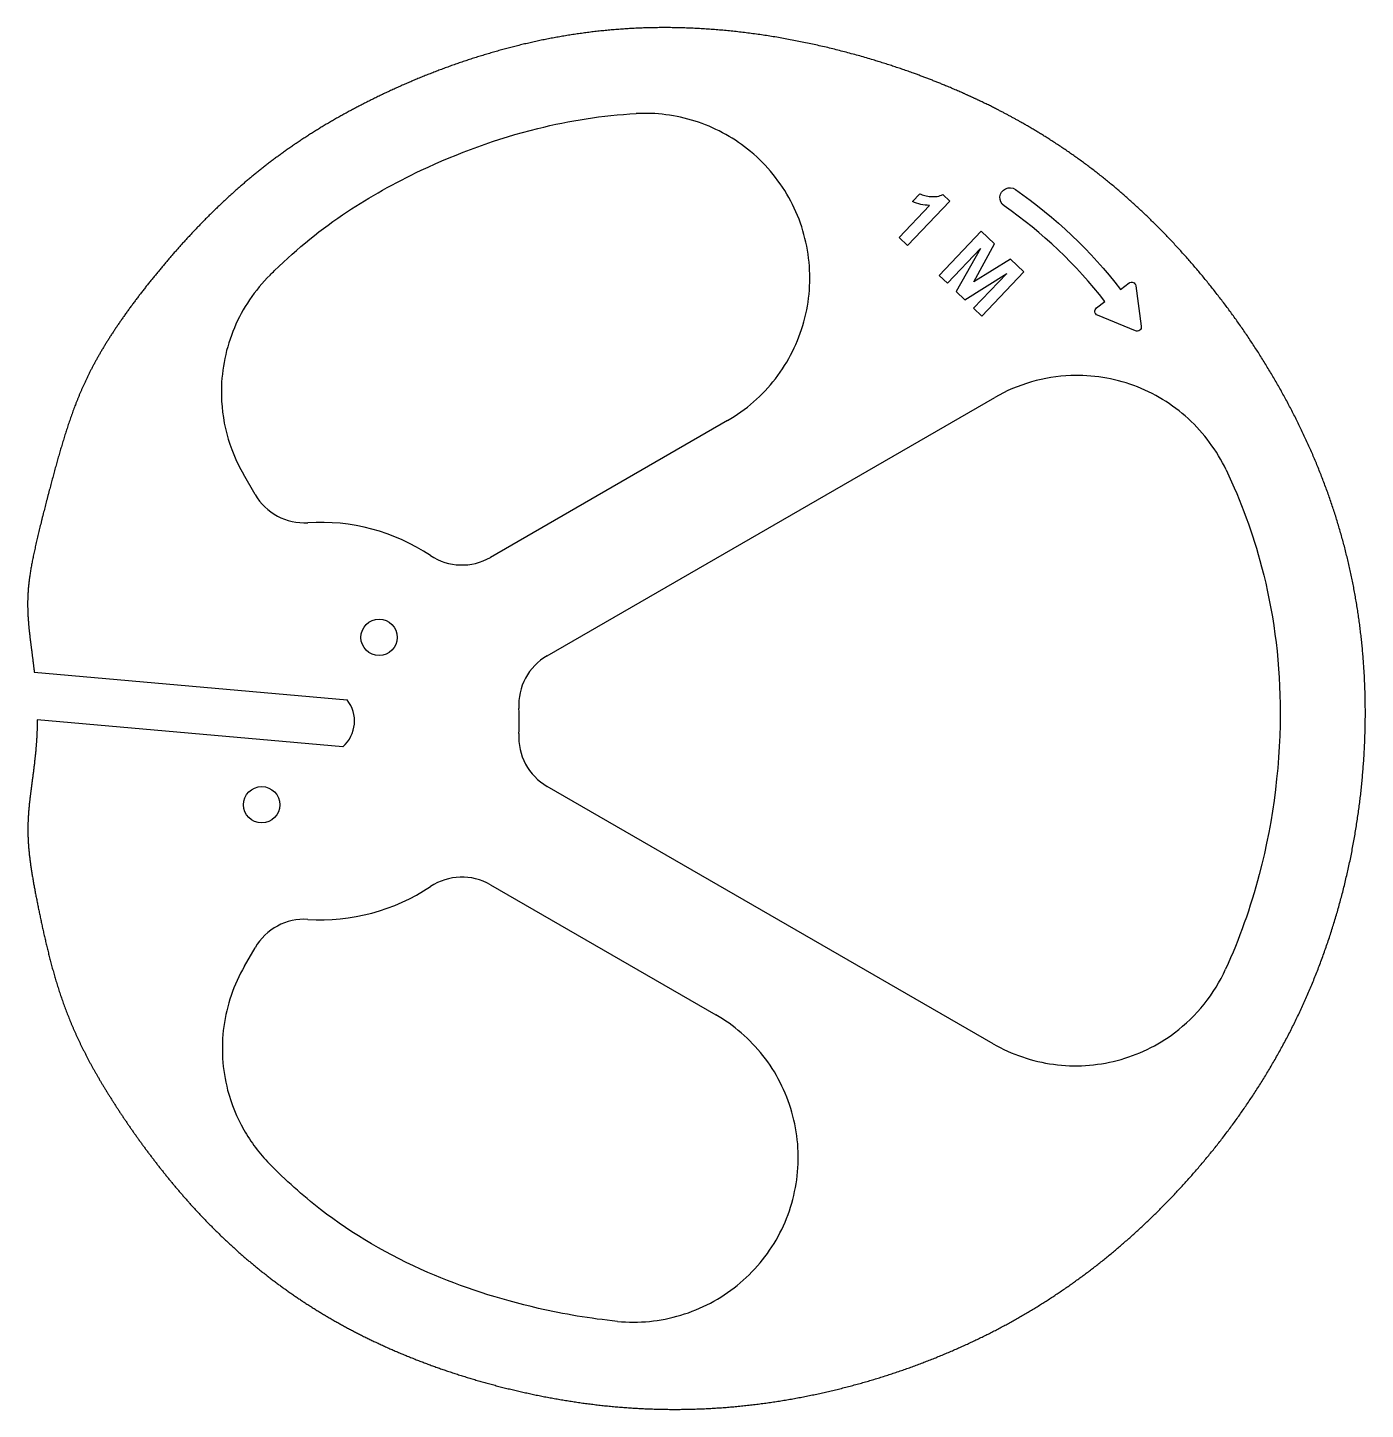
# Model space of a CAD drawing. Header units: millimetres. Extents: x -52 to 184, y -121 to 122.
import ezdxf

# ---------------------------------------------------------------- set-up
doc = ezdxf.new("R2010")
doc.units = ezdxf.units.MM
doc.layers.get('0').update_dxf_attribs({"linetype": 'CONTINUOUS'})

msp = doc.modelspace()

# ---------------------------------------------------------------- linework, layer by layer
for p, q in [((104.2, 91.5), (105.48, 92.85)), ((109.56, 92.72), (110.77, 91.57)), ((101.86, 85.17), (107.2, 90.8)), ((110.77, 91.57), (103.35, 83.75)), ((103.35, 83.75), (101.86, 85.17)), ((39.91, 11.5), (118.68, 56.97)), ((71.64, 52.91), (29.91, 28.82)), ((-11.5, 39.91), (-13.55, 43.46)), ((-50.36, 8.59), (4.68, 3.75)), ((3.95, -4.51), (-49.84, 0.22)), ((118.42, -56.82), (39.91, -11.5)), ((29.91, -28.82), (69.6, -51.73)), ((-13.38, -43.17), (-11.5, -39.91))]:
    msp.add_line(p, q)
msp.add_lwpolyline([(120.34, 90.74, -1), (122.33, 93.61, -0.076905), (140.84, 76.03), (142.32, 77.16, -0.57735), (143.52, 76.67), (144.48, 69.52, -0.57735), (143.45, 68.72), (136.78, 71.46, -0.57735), (136.6, 72.75), (138.07, 73.89, 0.076905)], format="xyb", close=True)
msp.add_lwpolyline([(108.91, 78.47), (110.37, 77.09), (116.19, 83.21), (111.91, 75.62), (113.42, 74.18), (120.79, 78.84), (114.97, 72.72), (116.43, 71.33), (123.82, 79.11), (121.46, 81.35), (115.02, 77.37), (118.66, 84.02), (116.3, 86.26)], close=True)
for centre in [(10.33, 14.74), (-10.33, -14.74)]:
    msp.add_circle(centre, 3.2)
for centre, radius, start, end in [((-2.84, 44.91), 10, 210, 273.6122), ((0, 0), 35, 56.3878, 93.6122), ((24.91, 37.48), 10, 236.3878, 300), ((44.91, 2.84), 10, 120, 183.6122), ((0, 0), 6, -48.7865, 38.7379), ((0, 0), 35, -3.6122, 3.6122), ((44.91, -2.84), 10, 176.3878, 240), ((0, 0), 35, 266.3878, 303.6122), ((24.91, -37.48), 10, 60, 123.6122), ((-2.84, -44.91), 10, 86.3878, 150)]:
    msp.add_arc(centre, radius, start, end)
for points, degree, knots in [([(114.85, 109.79), (113.52, 110.4), (110.85, 111.6), (106.74, 113.29), (101.1, 115.33), (93.84, 117.53), (86.45, 119.34), (79.03, 120.74), (71.64, 121.68), (64.36, 122.17), (57.22, 122.18), (50.23, 121.73), (43.41, 120.84), (36.74, 119.53), (30.23, 117.83), (23.89, 115.8), (17.76, 113.47), (11.88, 110.89), (6.28, 108.11), (0.98, 105.15), (-4.01, 102), (-8.72, 98.64), (-13.22, 95.03), (-17.55, 91.12), (-21.76, 86.92), (-25.82, 82.46), (-29.67, 77.88), (-33.21, 73.31), (-36.32, 68.88), (-38.96, 64.65), (-41.12, 60.57), (-42.92, 56.45), (-44.47, 52.1), (-45.9, 47.39), (-47.27, 42.39), (-48.59, 37.35), (-49.77, 32.58), (-50.75, 28.29), (-51.4, 24.47), (-51.64, 20.85), (-51.45, 17.13), (-51.03, 13.85), (-50.67, 11.23), (-50.46, 9.45), (-50.36, 8.59)], 5, [0, 0, 0, 0, 0, 0, 0.0083333, 0.0166667, 0.025, 0.0333333, 0.0416667, 0.05, 0.0583333, 0.0666667, 0.075, 0.0833333, 0.0916667, 0.1, 0.1083333, 0.1166667, 0.125, 0.1333333, 0.1416667, 0.15, 0.1583333, 0.1666667, 0.175, 0.1833333, 0.1916667, 0.2, 0.2083333, 0.2166667, 0.225, 0.2333333, 0.2416667, 0.25, 0.2583333, 0.2666667, 0.275, 0.2833333, 0.2916667, 0.3, 0.3083333, 0.3166667, 0.325, 0.3326261, 0.3326261, 0.3326261, 0.3326261, 0.3326261, 0.3326261]), ([(-49.84, 0.22), (-49.84, -0.13), (-49.86, -1.44), (-49.95, -3.71), (-50.23, -6.87), (-50.77, -10.76), (-51.34, -14.9), (-51.59, -18.75), (-51.43, -22.49), (-50.91, -26.33), (-50.15, -30.49), (-49.24, -35.01), (-48.18, -39.78), (-46.94, -44.62), (-45.47, -49.33), (-43.72, -53.83), (-41.7, -58.15), (-39.38, -62.39), (-36.79, -66.66), (-33.91, -71.03), (-30.75, -75.48), (-27.29, -79.98), (-23.54, -84.44), (-19.5, -88.78), (-15.17, -92.94), (-10.58, -96.85), (-5.75, -100.49), (-0.71, -103.83), (4.54, -106.86), (9.99, -109.6), (15.64, -112.06), (21.5, -114.25), (27.6, -116.19), (33.93, -117.87), (40.51, -119.27), (47.34, -120.35), (54.41, -121.05), (61.7, -121.33), (69.16, -121.13), (76.74, -120.44), (84.37, -119.24), (91.95, -117.57), (99.39, -115.44), (106.59, -112.91), (113.49, -110), (120.04, -106.77), (126.21, -103.22), (132.03, -99.38), (137.54, -95.25), (142.78, -90.82), (147.79, -86.07), (152.59, -81.01), (157.2, -75.6), (161.57, -69.84), (165.68, -63.72), (169.47, -57.24), (172.89, -50.41), (175.89, -43.26), (178.45, -35.83), (180.54, -28.18), (182.15, -20.38), (183.26, -12.49), (183.89, -4.59), (184.03, 3.26), (183.67, 11.04), (182.81, 18.69), (181.45, 26.21), (179.58, 33.59), (177.21, 40.82), (174.36, 47.89), (171.05, 54.78), (167.33, 61.45), (163.25, 67.87), (158.85, 73.99), (154.2, 79.79), (149.31, 85.21), (144.22, 90.26), (138.91, 94.91), (133.36, 99.18), (127.53, 103.08), (122.62, 105.93), (118.79, 107.92), (116.17, 109.18), (114.85, 109.79)], 5, [0.3470565, 0.3470565, 0.3470565, 0.3470565, 0.3470565, 0.3470565, 0.35, 0.3583333, 0.3666667, 0.375, 0.3833333, 0.3916667, 0.4, 0.4083333, 0.4166667, 0.425, 0.4333333, 0.4416667, 0.45, 0.4583333, 0.4666667, 0.475, 0.4833333, 0.4916667, 0.5, 0.5083333, 0.5166667, 0.525, 0.5333333, 0.5416667, 0.55, 0.5583333, 0.5666667, 0.575, 0.5833333, 0.5916667, 0.6, 0.6083333, 0.6166667, 0.625, 0.6333333, 0.6416667, 0.65, 0.6583333, 0.6666667, 0.675, 0.6833333, 0.6916667, 0.7, 0.7083333, 0.7166667, 0.725, 0.7333333, 0.7416667, 0.75, 0.7583333, 0.7666667, 0.775, 0.7833333, 0.7916667, 0.8, 0.8083333, 0.8166667, 0.825, 0.8333333, 0.8416667, 0.85, 0.8583333, 0.8666667, 0.875, 0.8833333, 0.8916667, 0.9, 0.9083333, 0.9166667, 0.925, 0.9333333, 0.9416667, 0.95, 0.9583333, 0.9666667, 0.975, 0.9833333, 0.9916667, 1, 1, 1, 1, 1, 1]), ([(71.64, 52.91), (74.91, 54.8), (77.78, 57.31), (82.4, 63.28), (84.1, 66.69), (86.1, 73.98), (86.38, 77.78), (85.47, 85.27), (84.29, 88.9), (80.6, 95.49), (78.13, 98.39), (72.42, 102.92), (69.29, 104.59), (62.6, 106.72), (59.08, 107.17), (55.57, 106.98)], 3, [0, 0, 0, 0, 1.132869, 1.132869, 2.265738, 2.265738, 3.398607, 3.398607, 4.531476, 4.531476, 5.664345, 5.664345, 6.718511, 6.718511, 7.772678, 7.772678, 7.772678, 7.772678]), ([(-8.87, 78.54), (-8.6, 78.81), (-8.33, 79.07), (-8.06, 79.34), (-3.97, 83.3), (0.14, 86.65), (4.75, 89.71), (8.67, 92.32), (13.02, 94.76), (17.76, 97), (24.11, 100), (31.1, 102.59), (38.24, 104.36), (43.87, 105.76), (49.61, 106.66), (55.57, 106.98)], 3, [-0.1787708, -0.1787708, -0.1787708, -0.1787708, -0.176937, -0.176937, -0.176937, -0.1493411, -0.1493411, -0.1493411, -0.125865, -0.125865, -0.125865, -0.0943987, -0.0943987, -0.0943987, -0.069621, -0.069621, -0.069621, -0.069621]), ([(105.48, 92.85), (105.77, 92.74), (106.4, 92.49), (107.07, 92.41), (107.44, 92.37)], 3, [0, 0, 0, 0, 0.0923101, 0.2023129, 0.2023129, 0.2023129, 0.2023129]), ([(107.44, 92.37), (107.82, 92.35), (108.55, 92.32), (109.24, 92.59), (109.56, 92.72)], 3, [0, 0, 0, 0, 0.1127081, 0.2174206, 0.2174206, 0.2174206, 0.2174206]), ([(107.2, 90.8), (106.68, 90.83), (105.65, 90.9), (104.68, 91.29), (104.2, 91.5)], 3, [0, 0, 0, 0, 0.1533329, 0.3101167, 0.3101167, 0.3101167, 0.3101167]), ([(-8.87, 78.54), (-11.55, 75.88), (-13.68, 72.72), (-16.62, 65.76), (-17.39, 62.03), (-17.46, 55.67), (-17.14, 53.1), (-15.83, 48.1), (-14.84, 45.7), (-13.55, 43.46)], 3, [0, 0, 0, 0, 1.132869, 1.132869, 2.265738, 2.265738, 3.040422, 3.040422, 3.815107, 3.815107, 3.815107, 3.815107]), ([(159.41, 44.23), (157.79, 47.65), (155.53, 50.71), (149.96, 55.81), (146.7, 57.79), (139.61, 60.39), (135.84, 60.98), (129.72, 60.75), (127.39, 60.37), (122.88, 59.07), (120.71, 58.15), (118.68, 56.97)], 3, [0, 0, 0, 0, 1.132869, 1.132869, 2.265738, 2.265738, 3.398607, 3.398607, 4.103181, 4.103181, 4.807755, 4.807755, 4.807755, 4.807755]), ([(159.41, 44.23), (162.02, 38.7), (164.12, 33.01), (165.66, 27.18), (167.7, 19.43), (168.79, 11.37), (168.91, 3.01), (169.05, -6.93), (167.8, -17.26), (165.24, -27.02), (163.71, -32.83), (161.72, -38.42), (159.33, -43.68)], 3, [-0.9033467, -0.9033467, -0.9033467, -0.9033467, -0.8804404, -0.8804404, -0.8804404, -0.8499784, -0.8499784, -0.8499784, -0.8137497, -0.8137497, -0.8137497, -0.792192, -0.792192, -0.792192, -0.792192]), ([(-13.38, -43.17), (-15.26, -46.44), (-16.5, -50.05), (-17.51, -57.53), (-17.28, -61.34), (-15.69, -67.43), (-14.74, -69.77), (-12.25, -74.15), (-10.73, -76.17), (-8.97, -77.97)], 3, [0, 0, 0, 0, 1.132869, 1.132869, 2.265738, 2.265738, 3.021307, 3.021307, 3.776875, 3.776875, 3.776875, 3.776875]), ([(118.42, -56.82), (121.69, -58.71), (125.3, -59.94), (132.78, -60.95), (136.59, -60.72), (143.89, -58.81), (147.33, -57.16), (152.28, -53.43), (154.03, -51.74), (157.06, -47.96), (158.33, -45.89), (159.33, -43.68)], 3, [0, 0, 0, 0, 1.132869, 1.132869, 2.265738, 2.265738, 3.398607, 3.398607, 4.125067, 4.125067, 4.851528, 4.851528, 4.851528, 4.851528]), ([(52.26, -105.71), (56.02, -106.08), (59.81, -105.71), (67.05, -103.54), (70.42, -101.76), (76.29, -97.01), (78.73, -94.08), (82.36, -87.46), (83.5, -83.82), (84.34, -76.32), (84.03, -72.52), (81.95, -65.25), (80.22, -61.86), (75.6, -56), (72.79, -53.57), (69.6, -51.73)], 3, [0, 0, 0, 0, 1.132869, 1.132869, 2.265738, 2.265738, 3.398607, 3.398607, 4.531476, 4.531476, 5.664345, 5.664345, 6.797214, 6.797214, 7.901567, 7.901567, 7.901567, 7.901567]), ([(52.26, -105.71), (47.48, -105.24), (42.84, -104.45), (38.38, -103.43), (31.4, -101.82), (24.89, -99.67), (18.93, -97.09), (11.99, -94.08), (5.74, -90.42), (0.01, -85.99), (-3.16, -83.53), (-6.16, -80.84), (-8.97, -77.97)], 3, [-0.6206895, -0.6206895, -0.6206895, -0.6206895, -0.6013306, -0.6013306, -0.6013306, -0.5710044, -0.5710044, -0.5710044, -0.5357217, -0.5357217, -0.5357217, -0.5161532, -0.5161532, -0.5161532, -0.5161532])]:
    msp.add_open_spline(points, degree=degree, knots=knots)

doc.saveas('drawing.dxf')
